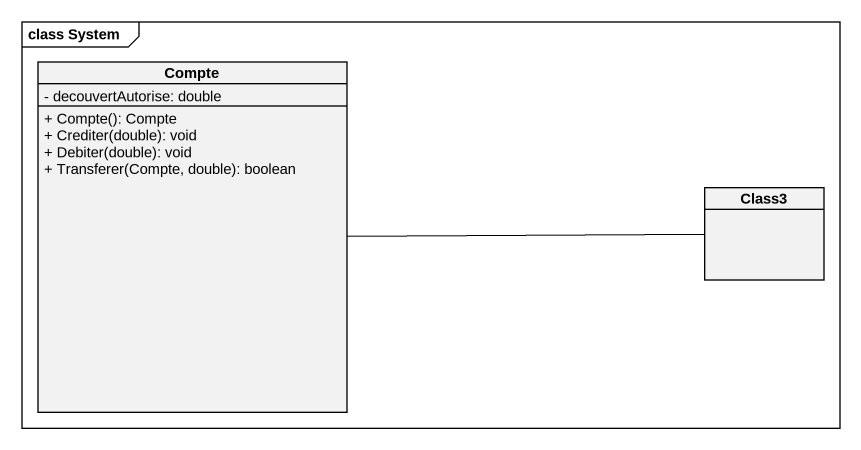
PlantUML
@startuml
mainframe class System
hide circle
hide empty members
skinparam classAttributeIconSize 0
class Compte {
  - decouvertAutorise: double
  + Compte(): Compte
  + Crediter(double): void
  + Debiter(double): void
  + Transferer(Compte, double): boolean
}
class Class3
Compte -right- Class3
@enduml
